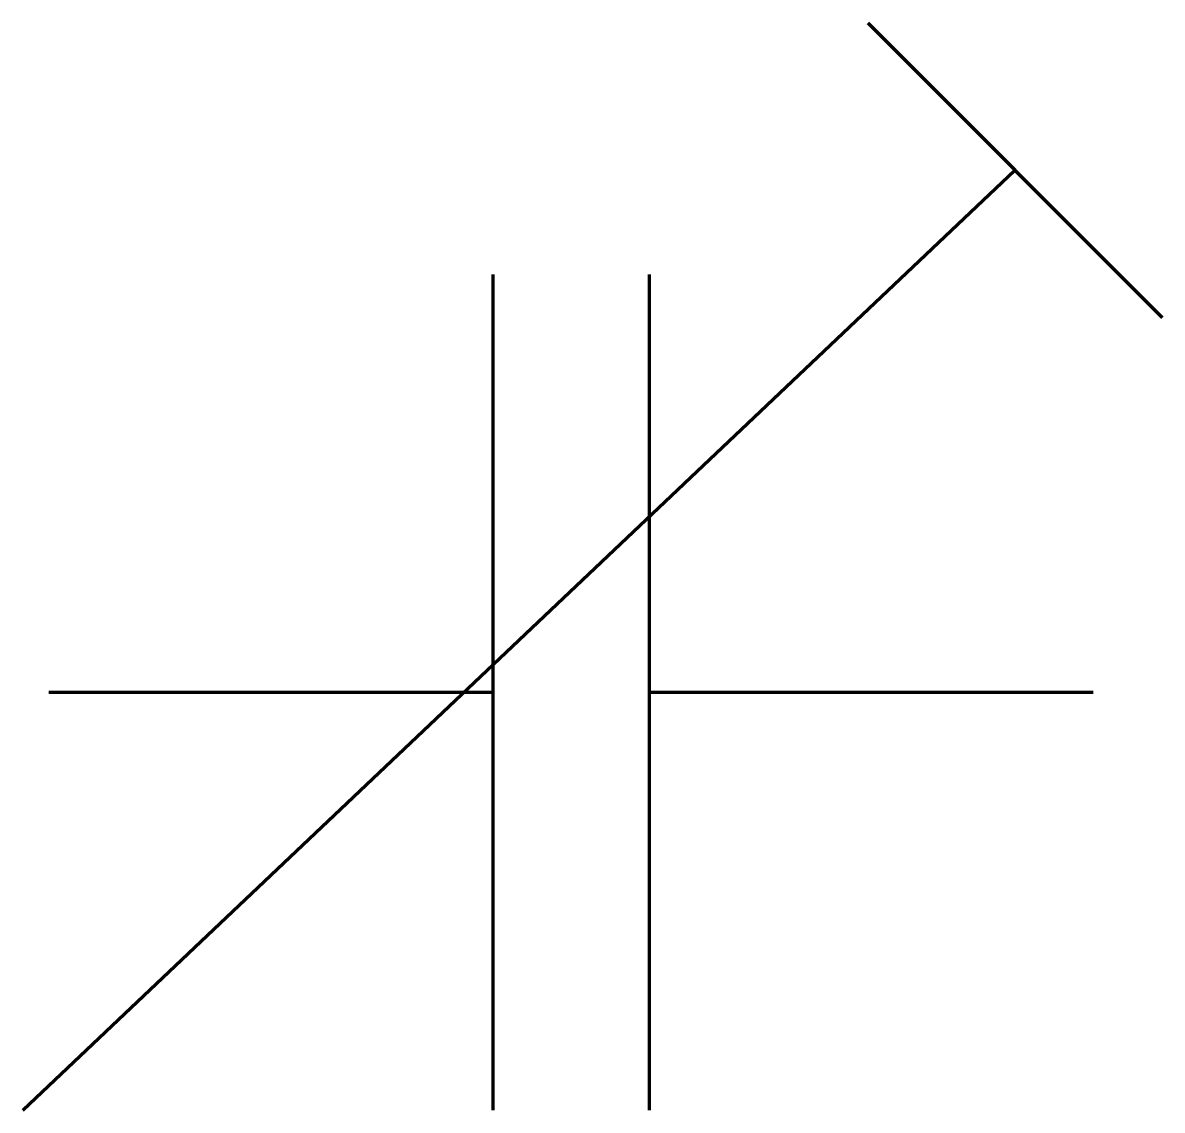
# Model space of a CAD drawing. Header units: millimetres. Extents: x -0.2 to 10.7, y -4 to 6.4.
import ezdxf

# ---------------------------------------------------------------- set-up
doc = ezdxf.new("R2010")
doc.units = ezdxf.units.MM
doc.layers.get('0').update_dxf_attribs({"linetype": 'CONTINUOUS', "lineweight": 0})

msp = doc.modelspace()

# ---------------------------------------------------------------- linework, layer by layer
at = {"color": 7, "linetype": 'CONTINUOUS', "lineweight": 70}
for p, q in [((7.84, 6.41), (10.66, 3.59)), ((-0.25, -4), (9.25, 5)), ((4.25, 4), (4.25, -4)), ((5.75, -4), (5.75, 4)), ((4.25, 0), (0, 0)), ((10, 0), (5.75, 0))]:
    msp.add_line(p, q, dxfattribs=at)

doc.saveas('drawing.dxf')
